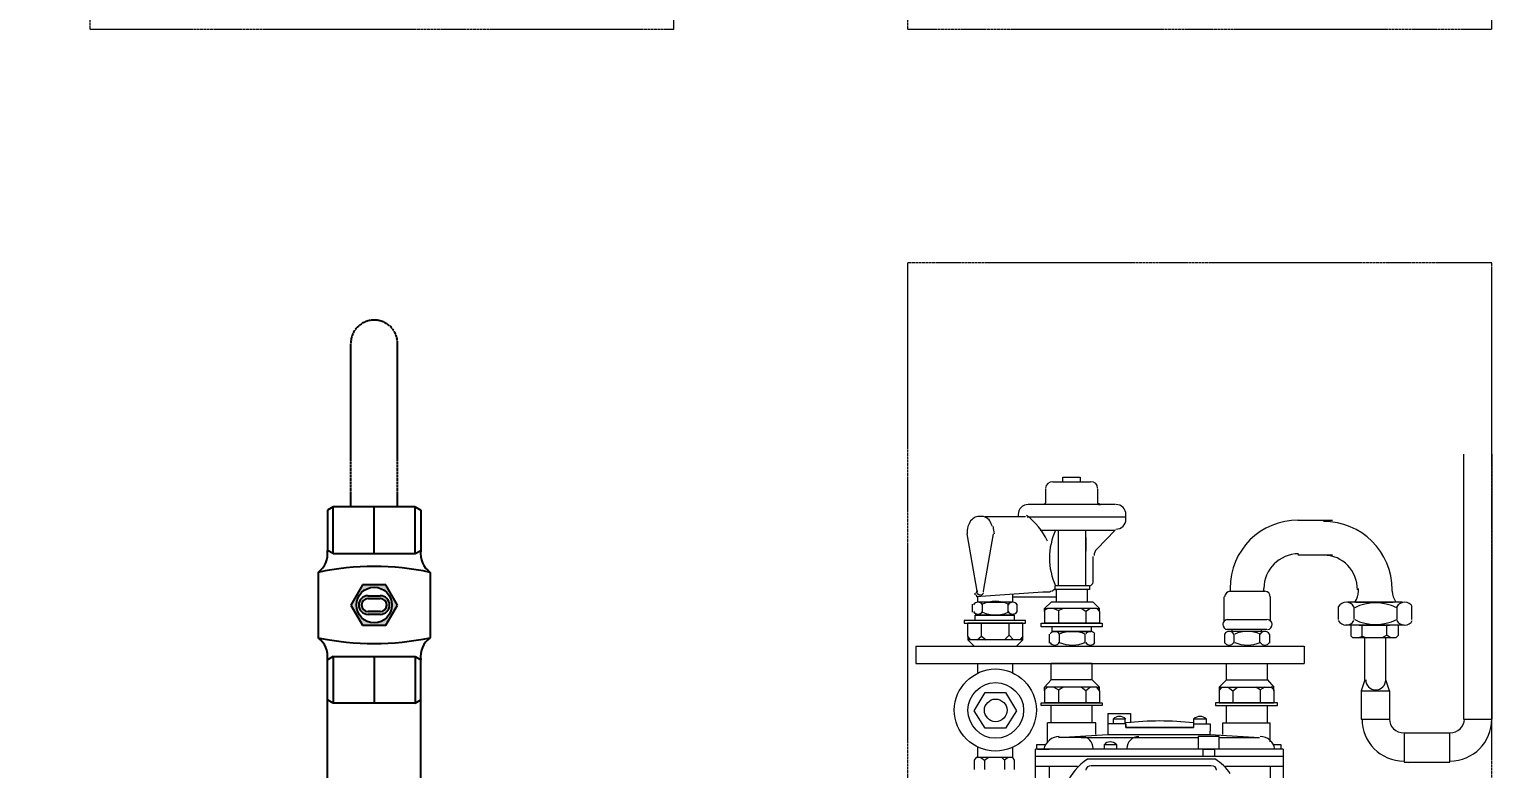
# Model space of a CAD drawing. Header units: millimetres. Extents: x -9013 to 516, y -36629 to 6082.
# Drawn here: x -2146 to -1520, y -8739 to -8423 of the extents above; entities that cross this region are included whole.
import ezdxf

# ---------------------------------------------------------------- set-up
doc = ezdxf.new("R2010")
doc.units = ezdxf.units.MM
doc.header["$LTSCALE"] = 0.05
doc.linetypes.add('CENTER', pattern=[50.8, 31.75, -6.35, 6.35, -6.35])
doc.linetypes.add('CENTER2', pattern=[28.575, 19.05, -3.175, 3.175, -3.175])
doc.layers.get('0').update_dxf_attribs({"lineweight": 18})
doc.layers.get('Defpoints').update_dxf_attribs({"color": 140, "lineweight": 18})
for name, color, linetype in [('1', 7, 'Continuous'), ('HVAL___2CO', 7, 'Continuous'), ('HWAT__3CO', 1, 'Continuous'), ('HWAT___5CS', 3, 'CENTER2')]:
    doc.layers.add(name, color=color, linetype=linetype)
doc.layers.add('G-Anno-Std-Cntr', color=1, linetype='CENTER2', lineweight=18)
doc.styles.add('trebuchet_MS', font='trebuc.ttf')
doc.dimstyles.new('MGP', dxfattribs={"dimtxt": 2.5, "dimasz": 2.5, "dimexe": 1.25, "dimexo": 0.625, "dimtad": 1, "dimdec": 0, "dimtxsty": 'trebuchet_MS', "dimcen": 2.5, "dimclrt": 7, "dimadec": 0, "dimazin": 0, "dimtfac": 1, "dimtdec": 0, "dimtmove": 0, "dimatfit": 3, "dimfxl": 1.148294, "dimfxlon": 1, "dimarcsym": 2})

# ---------------------------------------------------------------- blocks, each defined once
blk = doc.blocks.new('gas meter 1')
at = {"layer": '1', "color": 42, "lineweight": 9}
for points in [[(-6242.32, 3115), (-6242.32, 3001.6)], [(-6230.2, 3115), (-6230.2, 3001.6)], [(-6284.55, 3018.42), (-6286.11, 3013.72), (-6273.99, 3013.72), (-6275.56, 3018.42)], [(-6286.11, 3013.72), (-6286.11, 3001.6)], [(-6273.99, 3013.72), (-6273.99, 3001.6)], [(-6267.74, 2995.74), (-6248.19, 2995.74)], [(-6267.74, 2983.22), (-6248.19, 2983.22)]]:
    blk.add_lwpolyline(points, dxfattribs=at)
at = {"layer": '1', "color": 0, "lineweight": 5}
for points in [[(-6413.73, 3103.26), (-6413.73, 3105.22), (-6406.3, 3105.22), (-6406.3, 3103.26)], [(-6421.16, 3100.14), (-6421.16, 3094.27)], [(-6418.03, 3103.26), (-6402, 3103.26)], [(-6398.87, 3100.14), (-6398.87, 3094.27)], [(-6391.44, 3093.49), (-6428.59, 3093.49)], [(-6421.94, 3093.49), (-6422.33, 3093.49)], [(-6398.48, 3093.49), (-6397.7, 3093.49)], [(-6446.96, 3088.41), (-6429.76, 3088.41)], [(-6432.89, 3089.19), (-6432.89, 3088.41)], [(-6386.75, 3088.02), (-6428.98, 3088.02)], [(-6386.75, 3086.84), (-6386.75, 3089.19)], [(-6313.24, 3086.84), (-6298.38, 3086.84)], [(-6450.48, 3056.34), (-6454.78, 3080.98)], [(-6447.75, 3056.34), (-6443.44, 3080.98)], [(-6423.5, 3082.54), (-6391.44, 3082.54)], [(-6415.68, 3058.69), (-6415.68, 3082.54)], [(-6403.95, 3058.69), (-6403.95, 3082.54)], [(-6399.26, 3074.33), (-6391.44, 3082.54)], [(-6403.95, 3079.41), (-6403.95, 3073.55)], [(-6400.82, 3060.25), (-6400.82, 3071.2)], [(-6313.24, 3071.98), (-6298.38, 3071.98)], [(-6451.26, 3054.78), (-6451.26, 3055.56)], [(-6422.33, 3055.95), (-6450.87, 3054)], [(-6450.87, 3055.95), (-6450.48, 3055.95)], [(-6435.23, 3051.65), (-6435.23, 3055.17)], [(-6419.2, 3055.95), (-6422.33, 3055.95)], [(-6402.39, 3058.69), (-6417.25, 3058.69)], [(-6417.25, 3058.69), (-6417.25, 3057.13), (-6416.46, 3057.13)], [(-6403.17, 3057.13), (-6417.25, 3057.13)], [(-6416.46, 3051.65), (-6416.46, 3057.13)], [(-6402.39, 3058.69), (-6402.39, 3058.69), (-6402.39, 3057.13), (-6403.17, 3057.13)], [(-6403.17, 3051.65), (-6403.17, 3057.13)], [(-6342.17, 3057.52), (-6342.17, 3056.34), (-6327.31, 3056.34)], [(-6327.71, 3056.34), (-6327.71, 3057.52)], [(-6287.29, 3056.34), (-6287.29, 3057.52)], [(-6272.82, 3056.34), (-6272.82, 3057.52)], [(-6452.44, 3047.35), (-6452.44, 3050.87)], [(-6450.09, 3051.65), (-6450.09, 3054)], [(-6435.23, 3051.65), (-6450.09, 3051.65)], [(-6435.62, 3051.65), (-6449.7, 3051.65)], [(-6448.14, 3047.35), (-6448.14, 3050.87)], [(-6446.96, 3051.65), (-6439.14, 3051.65)], [(-6437.19, 3047.35), (-6437.19, 3050.87)], [(-6435.23, 3054), (-6416.46, 3054)], [(-6433.28, 3047.35), (-6433.28, 3050.87)], [(-6421.55, 3048.91), (-6418.81, 3051.65)], [(-6421.55, 3047.74), (-6421.55, 3048.91), (-6420.37, 3048.91), (-6421.55, 3048.13)], [(-6399.26, 3048.91), (-6420.37, 3048.91)], [(-6400.82, 3051.65), (-6418.81, 3051.65)], [(-6417.64, 3048.91), (-6415.68, 3048.13), (-6413.73, 3048.91)], [(-6402, 3048.91), (-6403.95, 3047.74), (-6405.91, 3048.91)], [(-6398.09, 3047.74), (-6399.26, 3048.91), (-6398.09, 3048.91), (-6400.82, 3051.65)], [(-6398.09, 3047.74), (-6398.09, 3048.91)], [(-6344.91, 3054), (-6344.91, 3043.44)], [(-6324.97, 3054), (-6324.97, 3043.44)], [(-6295.89, 3049.7), (-6295.89, 3044.22)], [(-6268.52, 3051.65), (-6291.98, 3051.65)], [(-6289.24, 3049.7), (-6289.24, 3044.22)], [(-6288.46, 3051.65), (-6272.43, 3051.65)], [(-6270.86, 3049.7), (-6270.86, 3044.22)], [(-6264.61, 3049.7), (-6264.61, 3044.22)], [(-6429.76, 3043.83), (-6455.96, 3043.83)], [(-6455.96, 3043.83), (-6455.96, 3042.66)], [(-6455.96, 3042.66), (-6429.76, 3042.66)], [(-6430.93, 3042.66), (-6454.39, 3042.66)], [(-6454.39, 3037.18), (-6454.39, 3042.66)], [(-6451.26, 3046.18), (-6434.45, 3046.18), (-6451.26, 3046.18), (-6434.45, 3046.18)], [(-6451.26, 3043.83), (-6451.26, 3046.18)], [(-6435.62, 3046.18), (-6449.7, 3046.18)], [(-6448.53, 3037.18), (-6448.53, 3042.66)], [(-6447.75, 3046.18), (-6438.36, 3046.18)], [(-6436.8, 3037.58), (-6436.8, 3042.66)], [(-6434.45, 3043.83), (-6434.45, 3046.18)], [(-6430.93, 3037.18), (-6430.93, 3042.66)], [(-6429.76, 3042.66), (-6429.76, 3043.83)], [(-6423.11, 3042.66), (-6396.91, 3042.66)], [(-6423.11, 3041.09), (-6423.11, 3042.66)], [(-6421.55, 3048.13), (-6421.55, 3042.66)], [(-6398.09, 3042.66), (-6421.55, 3042.66)], [(-6415.68, 3048.13), (-6415.68, 3042.66)], [(-6403.95, 3047.74), (-6403.95, 3042.66)], [(-6398.09, 3047.74), (-6398.09, 3042.66)], [(-6396.91, 3042.66), (-6396.91, 3041.09)], [(-6343.74, 3044.22), (-6326.53, 3044.22)], [(-6453.22, 3035.62), (-6454.39, 3037.18)], [(-6454.39, 3037.18), (-6454.39, 3035.62)], [(-6450.48, 3035.62), (-6448.53, 3037.18)], [(-6448.53, 3037.18), (-6446.57, 3035.62)], [(-6436.8, 3037.58), (-6438.75, 3035.62)], [(-6434.84, 3035.62), (-6436.8, 3037.58)], [(-6430.93, 3035.62), (-6430.93, 3037.18), (-6432.1, 3035.62)], [(-6396.91, 3041.09), (-6423.11, 3041.09)], [(-6419.59, 3037.97), (-6419.59, 3034.06)], [(-6418.42, 3041.09), (-6418.42, 3039.14)], [(-6418.42, 3039.14), (-6401.61, 3039.14), (-6418.42, 3039.14), (-6401.61, 3039.14)], [(-6402.78, 3039.14), (-6416.86, 3039.14)], [(-6415.29, 3037.97), (-6415.29, 3034.06)], [(-6414.9, 3039.14), (-6405.52, 3039.14)], [(-6404.34, 3037.97), (-6404.34, 3034.06)], [(-6401.61, 3041.09), (-6401.61, 3039.14)], [(-6400.43, 3037.97), (-6400.43, 3034.06)], [(-6344.52, 3037.97), (-6344.52, 3034.06)], [(-6326.53, 3039.92), (-6343.74, 3039.92)], [(-6327.31, 3039.14), (-6342.56, 3039.14)], [(-6328.88, 3039.92), (-6341.39, 3039.92)], [(-6341.39, 3039.92), (-6341.39, 3039.14)], [(-6340.61, 3037.97), (-6340.61, 3034.06)], [(-6329.66, 3037.97), (-6329.66, 3034.06)], [(-6328.88, 3039.92), (-6328.88, 3039.14)], [(-6325.36, 3037.97), (-6325.36, 3034.06)], [(-6267.74, 3041.88), (-6292.76, 3041.88)], [(-6268.52, 3041.88), (-6291.98, 3041.88)], [(-6270.08, 3041.88), (-6290.41, 3041.88)], [(-6290.41, 3037.18), (-6290.41, 3041.88)], [(-6271.25, 3036.4), (-6289.63, 3036.4), (-6290.41, 3037.18)], [(-6287.29, 3036.4), (-6285.72, 3037.18)], [(-6286.9, 3041.88), (-6273.99, 3041.88)], [(-6285.72, 3037.18), (-6285.72, 3041.88)], [(-6285.72, 3037.18), (-6283.77, 3036.4)], [(-6284.55, 3018.42), (-6284.55, 3036.4)], [(-6275.17, 3037.58), (-6277.12, 3036.4)], [(-6275.56, 3018.42), (-6275.56, 3036.4)], [(-6275.17, 3037.58), (-6275.17, 3041.88)], [(-6273.6, 3036.4), (-6275.17, 3037.58)], [(-6270.08, 3037.58), (-6271.25, 3036.4)], [(-6270.08, 3037.58), (-6270.08, 3041.88)], [(-6476.68, 3032.88), (-6476.68, 3025.45), (-6310.5, 3025.45)], [(-6476.68, 3032.88), (-6310.5, 3032.88)], [(-6453.22, 3035.62), (-6454.39, 3035.62), (-6451.66, 3032.88)], [(-6432.1, 3035.62), (-6453.22, 3035.62)], [(-6433.67, 3032.88), (-6430.93, 3035.62), (-6432.1, 3035.62)], [(-6310.5, 3032.88), (-6310.5, 3025.45)], [(-6450.09, 3021.54), (-6450.09, 3025.45)], [(-6435.23, 3021.54), (-6435.23, 3025.45)], [(-6401.21, 3025.45), (-6418.81, 3025.45)], [(-6418.81, 3018.42), (-6418.81, 3025.45)], [(-6401.21, 3018.42), (-6401.21, 3025.45)], [(-6343.74, 3025.45), (-6326.14, 3025.45)], [(-6343.74, 3018.42), (-6343.74, 3025.45)], [(-6326.14, 3018.42), (-6326.14, 3025.45)], [(-6399.26, 3015.29), (-6420.37, 3015.29), (-6421.55, 3015.29), (-6418.81, 3018.42)], [(-6401.21, 3018.42), (-6418.81, 3018.42)], [(-6399.26, 3015.29), (-6398.09, 3015.29), (-6401.21, 3018.42)], [(-6343.74, 3018.42), (-6346.86, 3015.29), (-6345.69, 3015.29)], [(-6343.74, 3018.42), (-6326.14, 3018.42)], [(-6326.14, 3018.42), (-6323.4, 3015.29), (-6324.58, 3015.29)], [(-6446.96, 2997.69), (-6451.66, 3005.12), (-6446.96, 3012.94), (-6438.36, 3012.94), (-6433.67, 3005.12), (-6438.36, 2997.69), (-6446.96, 2997.69)], [(-6421.55, 3013.72), (-6421.55, 3015.29)], [(-6420.37, 3015.29), (-6421.55, 3014.11)], [(-6421.55, 3014.11), (-6421.55, 3008.64)], [(-6417.64, 3015.29), (-6415.68, 3014.11), (-6413.73, 3015.29)], [(-6415.68, 3014.11), (-6415.68, 3008.64)], [(-6403.95, 3013.72), (-6405.91, 3015.29)], [(-6402, 3015.29), (-6403.95, 3013.72)], [(-6403.95, 3013.72), (-6403.95, 3008.64)], [(-6398.09, 3013.72), (-6399.26, 3015.29)], [(-6398.09, 3013.72), (-6398.09, 3015.29)], [(-6398.09, 3013.72), (-6398.09, 3008.64)], [(-6346.86, 3015.29), (-6346.86, 3013.72), (-6345.69, 3015.29)], [(-6346.86, 3013.72), (-6346.86, 3008.64)], [(-6345.69, 3015.29), (-6324.58, 3015.29)], [(-6342.95, 3015.29), (-6341, 3013.72)], [(-6341, 3013.72), (-6339.04, 3015.29)], [(-6341, 3013.72), (-6341, 3008.64)], [(-6329.27, 3014.11), (-6331.22, 3015.29)], [(-6327.31, 3015.29), (-6329.27, 3014.11)], [(-6329.27, 3014.11), (-6329.27, 3008.64)], [(-6324.58, 3015.29), (-6323.4, 3014.11)], [(-6323.4, 3013.72), (-6323.4, 3015.29)], [(-6323.4, 3014.11), (-6323.4, 3008.64)], [(-6423.11, 3008.64), (-6396.91, 3008.64)], [(-6423.11, 3007.47), (-6423.11, 3008.64)], [(-6396.91, 3007.47), (-6423.11, 3007.47)], [(-6398.09, 3008.64), (-6421.55, 3008.64)], [(-6418.81, 3000.04), (-6418.81, 3007.47)], [(-6401.21, 3000.04), (-6401.21, 3007.47)], [(-6396.91, 3008.64), (-6396.91, 3007.47)], [(-6321.84, 3008.64), (-6348.43, 3008.64)], [(-6348.43, 3008.64), (-6348.43, 3007.47)], [(-6348.43, 3007.47), (-6321.84, 3007.47)], [(-6346.86, 3008.64), (-6323.4, 3008.64)], [(-6343.74, 3000.04), (-6343.74, 3007.47)], [(-6326.14, 3000.04), (-6326.14, 3007.47)], [(-6321.84, 3007.47), (-6321.84, 3008.64)], [(-6420.37, 2991.83), (-6420.37, 3000.04)], [(-6399.65, 3000.04), (-6420.37, 3000.04)], [(-6399.65, 2994.96), (-6399.65, 3000.04)], [(-6394.57, 3003.95), (-6384.79, 3003.95), (-6384.79, 3000.04)], [(-6394.57, 3003.95), (-6394.57, 2996.52)], [(-6357.81, 2999.65), (-6357.81, 2998.08), (-6386.75, 2998.08), (-6386.75, 2999.65), (-6394.57, 2999.65)], [(-6392.22, 3001.6), (-6392.22, 2999.65)], [(-6387.14, 3001.6), (-6389.88, 3001.6), (-6392.22, 3001.6)], [(-6387.14, 2999.65), (-6387.14, 3001.6)], [(-6386.75, 2999.65), (-6386.75, 2998.08)], [(-6357.81, 3001.6), (-6357.81, 2999.65)], [(-6352.34, 3001.6), (-6355.08, 3001.6), (-6357.81, 3001.6)], [(-6357.81, 2999.65), (-6350.77, 2999.65), (-6350.77, 2996.52)], [(-6352.34, 2999.65), (-6352.34, 3001.6)], [(-6345.3, 2994.96), (-6345.3, 3000.04), (-6324.97, 3000.04)], [(-6324.97, 2991.83), (-6324.97, 3000.04)], [(-6286.11, 3001.6), (-6273.99, 3001.6)], [(-6242.32, 3001.6), (-6230.2, 3001.6)], [(-6415.68, 2993.78), (-6394.57, 2994.96), (-6350.77, 2994.96), (-6329.66, 2993.78)], [(-6405.91, 2993.78), (-6415.68, 2993.78)], [(-6405.91, 2993.78), (-6355.86, 2993.78)], [(-6394.57, 2996.52), (-6394.57, 2994.96)], [(-6386.75, 2998.08), (-6357.81, 2998.08)], [(-6381.27, 2993.78), (-6363.68, 2993.78)], [(-6346.86, 2988.7), (-6346.86, 2994.17), (-6355.86, 2994.17), (-6355.86, 2988.7)], [(-6350.77, 2994.96), (-6350.77, 2996.52)], [(-6346.86, 2993.78), (-6339.04, 2993.78), (-6329.66, 2993.78)], [(-6267.74, 2995.74), (-6267.74, 2983.22)], [(-6248.19, 2983.22), (-6248.19, 2995.74)], [(-6450.09, 2985.18), (-6450.09, 2989.48)], [(-6435.23, 2985.18), (-6435.23, 2989.48)], [(-6319.49, 2988.7), (-6425.46, 2988.7)], [(-6425.46, 2975.8), (-6425.46, 2988.7)], [(-6421.94, 2990.65), (-6425.07, 2990.65)], [(-6425.07, 2990.65), (-6425.07, 2988.7)], [(-6424.68, 2988.7), (-6419.59, 2988.7)], [(-6421.16, 2990.65), (-6421.94, 2990.65)], [(-6396.13, 2990.65), (-6396.13, 2988.7)], [(-6390.66, 2990.65), (-6393.79, 2990.65), (-6396.13, 2990.65)], [(-6390.66, 2988.7), (-6390.66, 2990.65)], [(-6353.9, 2988.7), (-6353.9, 2985.57)], [(-6353.9, 2988.7), (-6348.82, 2988.7)], [(-6348.82, 2988.7), (-6348.82, 2985.57)], [(-6322.62, 2990.65), (-6323.4, 2990.65)], [(-6320.28, 2990.65), (-6322.62, 2990.65)], [(-6320.28, 2988.7), (-6320.28, 2990.65)], [(-6319.49, 2988.7), (-6319.49, 2975.8)], [(-6450.87, 2985.18), (-6451.66, 2984.01)], [(-6451.66, 2984.01), (-6451.66, 2980.1)], [(-6435.23, 2985.18), (-6450.87, 2985.18)], [(-6448.92, 2985.18), (-6447.35, 2984.01), (-6445.79, 2985.18)], [(-6447.35, 2984.01), (-6447.35, 2980.1)], [(-6437.19, 2985.18), (-6438.75, 2984.01), (-6439.92, 2985.18)], [(-6438.75, 2984.01), (-6438.75, 2980.1)], [(-6434.45, 2980.1), (-6434.45, 2984.01), (-6435.23, 2985.18)], [(-6319.49, 2985.57), (-6425.46, 2985.57)], [(-6407.47, 2981.27), (-6425.46, 2981.27)], [(-6419.59, 2981.27), (-6419.59, 2944.51)], [(-6348.43, 2984.4), (-6403.56, 2984.4)], [(-6350.38, 2981.66), (-6401.61, 2981.66)], [(-6319.49, 2981.27), (-6344.52, 2981.27)], [(-6324.97, 2981.27), (-6324.97, 2944.51)], [(-6266.17, 2982.83), (-6265.78, 2983.22)]]:
    blk.add_lwpolyline(points, dxfattribs=at)
for points in [[(-6418.03, 3103.26), (-6419.59, 3103.26), (-6421.16, 3102.09), (-6421.16, 3100.53)], [(-6398.87, 3100.53), (-6398.87, 3102.09), (-6400.04, 3103.26), (-6402, 3103.26)], [(-6428.59, 3093.49), (-6430.93, 3093.49), (-6432.89, 3091.53), (-6432.89, 3089.19)], [(-6421.55, 3093.88), (-6421.16, 3093.88), (-6421.16, 3093.88), (-6421.16, 3094.27)], [(-6398.87, 3094.27), (-6398.87, 3093.88), (-6398.48, 3093.88), (-6398.09, 3093.88)], [(-6386.75, 3089.19), (-6386.75, 3091.53), (-6388.7, 3093.49), (-6391.05, 3093.49)], [(-6453.22, 3086.45), (-6453.61, 3085.67), (-6454, 3084.89), (-6454.39, 3084.11)], [(-6451.26, 3088.02), (-6452.05, 3087.62), (-6452.44, 3087.23), (-6453.22, 3086.45)], [(-6448.92, 3088.41), (-6449.7, 3088.41), (-6450.48, 3088.41), (-6451.26, 3088.02)], [(-6446.96, 3088.02), (-6447.35, 3088.41), (-6448.14, 3088.41), (-6448.92, 3088.41)], [(-6445.01, 3086.45), (-6445.4, 3087.23), (-6446.18, 3087.62), (-6446.96, 3088.02)], [(-6443.84, 3084.11), (-6444.23, 3084.89), (-6444.62, 3085.67), (-6445.01, 3086.45)], [(-6420.37, 3077.85), (-6422.33, 3082.15), (-6425.46, 3086.06), (-6429.37, 3088.8)], [(-6391.05, 3082.93), (-6388.7, 3082.93), (-6386.75, 3084.89), (-6386.75, 3087.23)], [(-6312.85, 3086.84), (-6329.27, 3086.84), (-6342.17, 3073.94), (-6342.17, 3057.52)], [(-6272.82, 3056.93), (-6272.82, 3073.35), (-6286.11, 3086.26), (-6302.14, 3086.26)], [(-6454.39, 3084.11), (-6454.78, 3082.93), (-6454.78, 3082.15), (-6454.78, 3080.98)], [(-6443.05, 3080.98), (-6443.05, 3082.15), (-6443.44, 3082.93), (-6443.44, 3084.11)], [(-6416.86, 3082.54), (-6420.37, 3075.11), (-6420.37, 3066.12), (-6416.86, 3058.69)], [(-6399.26, 3074.33), (-6400.04, 3073.55), (-6400.43, 3072.77), (-6400.43, 3071.59)], [(-6312.85, 3072.38), (-6321.06, 3072.38), (-6327.71, 3065.73), (-6327.71, 3057.52)], [(-6287.68, 3056.93), (-6287.68, 3065.14), (-6293.93, 3071.79), (-6302.14, 3071.79)], [(-6450.48, 3056.73), (-6450.48, 3056.34), (-6450.48, 3055.95), (-6450.48, 3055.95)], [(-6450.48, 3055.56), (-6450.48, 3055.56), (-6450.09, 3055.17), (-6450.09, 3055.17)], [(-6450.09, 3055.17), (-6449.7, 3055.17), (-6449.7, 3054.78), (-6449.7, 3054.78)], [(-6449.7, 3054.78), (-6449.31, 3054.78), (-6449.31, 3054.78), (-6448.92, 3054.78)], [(-6448.92, 3054.78), (-6448.92, 3054.78), (-6448.53, 3054.78), (-6448.53, 3054.78)], [(-6448.53, 3054.78), (-6448.53, 3054.78), (-6448.14, 3055.17), (-6448.14, 3055.17)], [(-6448.14, 3055.17), (-6447.75, 3055.17), (-6447.75, 3055.56), (-6447.75, 3055.56)], [(-6447.75, 3055.95), (-6447.75, 3055.95), (-6447.75, 3056.34), (-6447.75, 3056.73)], [(-6419.2, 3056.34), (-6418.81, 3056.34), (-6418.81, 3056.34), (-6418.81, 3056.34)], [(-6418.42, 3056.34), (-6418.03, 3056.73), (-6417.64, 3057.13), (-6416.86, 3057.52)], [(-6402.39, 3058.69), (-6401.61, 3058.69), (-6400.82, 3059.47), (-6400.82, 3060.25)], [(-6342.17, 3056.34), (-6343.35, 3056.34), (-6344.52, 3055.17), (-6344.52, 3054)], [(-6324.97, 3054), (-6324.97, 3055.17), (-6325.75, 3056.34), (-6327.31, 3056.34)], [(-6288.85, 3051.65), (-6287.68, 3053.22), (-6287.29, 3054.78), (-6287.29, 3056.34)], [(-6272.82, 3056.34), (-6272.82, 3054.78), (-6272.04, 3053.22), (-6271.25, 3051.65)], [(-6437.19, 3050.87), (-6440.32, 3052.43), (-6444.62, 3052.43), (-6448.14, 3050.87)], [(-6270.86, 3049.31), (-6276.73, 3052.04), (-6283.38, 3052.04), (-6288.85, 3049.31)], [(-6448.14, 3047.35), (-6444.62, 3045.79), (-6440.32, 3045.79), (-6437.19, 3047.35)], [(-6288.85, 3044.22), (-6283.38, 3041.49), (-6276.73, 3041.49), (-6270.86, 3044.22)], [(-6404.34, 3037.97), (-6407.47, 3039.53), (-6411.77, 3039.53), (-6415.29, 3037.97)], [(-6329.27, 3037.97), (-6332.79, 3039.53), (-6336.7, 3039.53), (-6340.22, 3037.97)], [(-6415.29, 3034.45), (-6411.77, 3032.88), (-6407.47, 3032.88), (-6404.34, 3034.45)], [(-6340.22, 3034.45), (-6336.7, 3032.88), (-6332.79, 3032.88), (-6329.27, 3034.45)], [(-6389.48, 3002.78), (-6390.66, 3002.78), (-6391.44, 3002.38), (-6392.22, 3001.6)], [(-6386.75, 3001.6), (-6387.53, 3002.38), (-6388.7, 3002.78), (-6389.48, 3002.78)], [(-6372.28, 3000.82), (-6376.97, 3000.82), (-6382.06, 3000.43), (-6386.75, 3000.04)], [(-6357.81, 3000.04), (-6362.5, 3000.43), (-6367.59, 3000.82), (-6372.28, 3000.82)], [(-6355.08, 3002.78), (-6355.86, 3002.78), (-6357.03, 3002.38), (-6357.81, 3001.6)], [(-6352.34, 3001.6), (-6353.12, 3002.38), (-6353.9, 3002.78), (-6355.08, 3002.78)], [(-6415.29, 2994.17), (-6418.42, 2994.17), (-6421.16, 2991.83), (-6421.94, 2988.7)], [(-6400.82, 2989.09), (-6400.82, 2991.83), (-6402.78, 2994.17), (-6405.91, 2994.17)], [(-6381.27, 2994.17), (-6384.01, 2994.17), (-6386.36, 2991.83), (-6386.36, 2989.09)], [(-6323.01, 2988.7), (-6323.4, 2991.83), (-6326.14, 2994.17), (-6329.27, 2994.17)], [(-6393.39, 2991.83), (-6394.57, 2991.83), (-6395.35, 2991.44), (-6396.13, 2990.65)], [(-6390.66, 2990.65), (-6391.44, 2991.44), (-6392.61, 2991.83), (-6393.39, 2991.83)], [(-6403.17, 2984.4), (-6411.38, 2979.31), (-6415.29, 2969.54), (-6412.55, 2960.55)], [(-6401.61, 2981.66), (-6402.78, 2981.66), (-6403.95, 2980.88), (-6403.95, 2979.71)], [(-6348.04, 2979.71), (-6348.04, 2980.88), (-6348.82, 2981.66), (-6350.38, 2981.66)], [(-6342.17, 2978.14), (-6343.74, 2980.88), (-6346.08, 2982.83), (-6348.43, 2984.4)]]:
    blk.add_open_spline(points, degree=3, dxfattribs=at)
for points, knots in [([(-6450.48, 3055.95), (-6450.48, 3055.95), (-6450.87, 3055.95), (-6450.87, 3055.95), (-6450.87, 3055.56), (-6450.87, 3055.56), (-6450.87, 3055.56)], [0, 0, 0, 0, 1, 1, 1, 2, 2, 2, 2]), ([(-6450.87, 3054.78), (-6450.87, 3054.78), (-6450.87, 3054.39), (-6450.87, 3054.39), (-6450.87, 3054.39), (-6450.48, 3054.39), (-6450.48, 3054.39)], [0, 0, 0, 0, 1, 1, 1, 2, 2, 2, 2]), ([(-6448.14, 3050.48), (-6448.53, 3051.26), (-6449.31, 3051.65), (-6450.09, 3051.65), (-6450.87, 3051.65), (-6451.66, 3051.26), (-6452.05, 3050.48)], [0, 0, 0, 0, 1, 1, 1, 2, 2, 2, 2]), ([(-6433.28, 3050.48), (-6433.67, 3051.26), (-6434.45, 3051.65), (-6435.23, 3051.65), (-6436.01, 3051.65), (-6436.8, 3051.26), (-6437.19, 3050.48)], [0, 0, 0, 0, 1, 1, 1, 2, 2, 2, 2]), ([(-6289.24, 3049.7), (-6289.63, 3050.87), (-6291.2, 3051.65), (-6292.37, 3051.65), (-6293.93, 3051.65), (-6295.11, 3050.87), (-6295.89, 3049.7)], [0, 0, 0, 0, 1, 1, 1, 2, 2, 2, 2]), ([(-6264.22, 3049.7), (-6264.61, 3050.87), (-6266.17, 3051.65), (-6267.34, 3051.65), (-6268.91, 3051.65), (-6270.08, 3050.87), (-6270.86, 3049.7)], [0, 0, 0, 0, 1, 1, 1, 2, 2, 2, 2]), ([(-6452.05, 3047.74), (-6451.66, 3046.96), (-6450.87, 3046.57), (-6450.09, 3046.57), (-6449.31, 3046.57), (-6448.53, 3046.96), (-6448.14, 3047.74)], [0, 0, 0, 0, 1, 1, 1, 2, 2, 2, 2]), ([(-6437.19, 3047.74), (-6436.8, 3046.96), (-6436.01, 3046.57), (-6435.23, 3046.57), (-6434.45, 3046.57), (-6433.67, 3046.96), (-6433.28, 3047.74)], [0, 0, 0, 0, 1, 1, 1, 2, 2, 2, 2]), ([(-6343.35, 3044.22), (-6344.52, 3044.22), (-6345.3, 3043.05), (-6345.3, 3042.27), (-6345.3, 3041.09), (-6344.52, 3039.92), (-6343.35, 3039.92)], [0, 0, 0, 0, 1, 1, 1, 2, 2, 2, 2]), ([(-6326.14, 3039.92), (-6324.97, 3039.92), (-6324.19, 3041.09), (-6324.19, 3042.27), (-6324.19, 3043.05), (-6324.97, 3044.22), (-6326.14, 3044.22)], [0, 0, 0, 0, 1, 1, 1, 2, 2, 2, 2]), ([(-6295.89, 3043.83), (-6295.11, 3042.66), (-6293.93, 3041.88), (-6292.37, 3041.88), (-6291.2, 3041.88), (-6289.63, 3042.66), (-6289.24, 3043.83)], [0, 0, 0, 0, 1, 1, 1, 2, 2, 2, 2]), ([(-6270.86, 3043.83), (-6270.08, 3042.66), (-6268.91, 3041.88), (-6267.34, 3041.88), (-6266.17, 3041.88), (-6264.61, 3042.66), (-6264.22, 3043.83)], [0, 0, 0, 0, 1, 1, 1, 2, 2, 2, 2]), ([(-6415.29, 3037.97), (-6415.68, 3038.75), (-6416.46, 3039.14), (-6417.25, 3039.14), (-6418.03, 3039.14), (-6418.81, 3038.75), (-6419.2, 3037.97)], [0, 0, 0, 0, 1, 1, 1, 2, 2, 2, 2]), ([(-6400.04, 3037.97), (-6400.43, 3038.75), (-6401.21, 3039.14), (-6402, 3039.14), (-6402.78, 3039.14), (-6403.56, 3038.75), (-6403.95, 3037.97)], [0, 0, 0, 0, 1, 1, 1, 2, 2, 2, 2]), ([(-6340.61, 3037.97), (-6341, 3038.75), (-6341.78, 3039.14), (-6342.56, 3039.14), (-6343.35, 3039.14), (-6344.13, 3038.75), (-6344.52, 3037.97)], [0, 0, 0, 0, 1, 1, 1, 2, 2, 2, 2]), ([(-6325.36, 3037.97), (-6325.75, 3038.75), (-6326.53, 3039.14), (-6327.31, 3039.14), (-6328.1, 3039.14), (-6328.88, 3038.75), (-6329.27, 3037.97)], [0, 0, 0, 0, 1, 1, 1, 2, 2, 2, 2]), ([(-6419.2, 3034.45), (-6418.81, 3033.67), (-6418.03, 3033.27), (-6417.25, 3033.27), (-6416.46, 3033.27), (-6415.68, 3033.67), (-6415.29, 3034.45)], [0, 0, 0, 0, 1, 1, 1, 2, 2, 2, 2]), ([(-6403.95, 3034.45), (-6403.56, 3033.67), (-6402.78, 3033.27), (-6402, 3033.27), (-6401.21, 3033.27), (-6400.43, 3033.67), (-6400.04, 3034.45)], [0, 0, 0, 0, 1, 1, 1, 2, 2, 2, 2]), ([(-6344.52, 3034.45), (-6344.13, 3033.67), (-6343.35, 3033.27), (-6342.56, 3033.27), (-6341.78, 3033.27), (-6341, 3033.67), (-6340.61, 3034.45)], [0, 0, 0, 0, 1, 1, 1, 2, 2, 2, 2]), ([(-6329.27, 3034.45), (-6328.88, 3033.67), (-6328.1, 3033.27), (-6327.31, 3033.27), (-6326.53, 3033.27), (-6325.75, 3033.67), (-6325.36, 3034.45)], [0, 0, 0, 0, 1, 1, 1, 2, 2, 2, 2]), ([(-6442.66, 3023.11), (-6452.05, 3023.11), (-6460.26, 3014.9), (-6460.26, 3005.51), (-6460.26, 2995.74), (-6452.05, 2987.92), (-6442.66, 2987.92), (-6432.89, 2987.92), (-6425.07, 2995.74), (-6425.07, 3005.51), (-6425.07, 3014.9), (-6432.89, 3023.11), (-6442.66, 3023.11)], [0, 0, 0, 0, 1, 1, 1, 2, 2, 2, 3, 3, 3, 4, 4, 4, 4]), ([(-6442.66, 3017.24), (-6448.92, 3017.24), (-6454.39, 3011.77), (-6454.39, 3005.51), (-6454.39, 2998.87), (-6448.92, 2993.39), (-6442.66, 2993.39), (-6436.01, 2993.39), (-6430.54, 2998.87), (-6430.54, 3005.51), (-6430.54, 3011.77), (-6436.01, 3017.24), (-6442.66, 3017.24)], [0, 0, 0, 0, 1, 1, 1, 2, 2, 2, 3, 3, 3, 4, 4, 4, 4]), ([(-6284.16, 3018.42), (-6284.16, 3016.07), (-6282.2, 3014.11), (-6279.86, 3014.11), (-6277.51, 3014.11), (-6275.56, 3016.07), (-6275.56, 3018.42)], [0, 0, 0, 0, 1, 1, 1, 2, 2, 2, 2]), ([(-6442.66, 3010.2), (-6445.01, 3010.2), (-6447.35, 3007.86), (-6447.35, 3005.51), (-6447.35, 3002.78), (-6445.01, 3000.43), (-6442.66, 3000.43), (-6439.92, 3000.43), (-6437.58, 3002.78), (-6437.58, 3005.51), (-6437.58, 3007.86), (-6439.92, 3010.2), (-6442.66, 3010.2)], [0, 0, 0, 0, 1, 1, 1, 2, 2, 2, 3, 3, 3, 4, 4, 4, 4])]:
    blk.add_open_spline(points, degree=3, knots=knots, dxfattribs=at)
at = {"layer": '1', "color": 42, "lineweight": 9}
for points in [[(-6285.72, 3001.6), (-6285.72, 2991.83), (-6277.9, 2983.62), (-6267.74, 2983.62)], [(-6273.99, 3001.6), (-6273.99, 2998.47), (-6271.25, 2995.74), (-6267.74, 2995.74)], [(-6248.19, 2995.74), (-6244.67, 2995.74), (-6241.93, 2998.47), (-6241.93, 3001.6)], [(-6248.19, 2983.62), (-6238.02, 2983.62), (-6230.2, 2991.83), (-6230.2, 3001.6)]]:
    blk.add_open_spline(points, degree=3, dxfattribs=at)
at = {"layer": 'G-Anno-Std-Cntr'}
blk.add_lwpolyline([(-6480.2, 2746.98), (-6230.2, 2746.98), (-6230.2, 3196.98), (-6480.2, 3196.98)], close=True, dxfattribs=at)
blk = doc.blocks.new('*D355')
at = {"color": 0, "lineweight": -2, "transparency": 16777216}
for p, q in [((-2362.68, -8522.81), (-2490.51, -8522.81)), ((-2477.51, -8947.81), (-2477.51, -8547.81)), ((-2362.68, -8972.81), (-2490.51, -8972.81))]:
    blk.add_line(p, q, dxfattribs=at)
at = {"color": 0, "transparency": 16777216}
for points in [[(-2481.68, -8547.81), (-2473.34, -8547.81), (-2477.51, -8522.81)], [(-2481.68, -8947.81), (-2473.34, -8947.81), (-2477.51, -8972.81)]]:
    blk.add_solid(points, dxfattribs=at)
at = {"layer": 'Defpoints', "color": 0, "transparency": 16777216}
for p in [(-2477.51, -8522.81), (-1770.19, -8522.81), (-2020.19, -8972.81)]:
    blk.add_point(p, dxfattribs=at)
at = {"color": 7, "transparency": 16777216, "insert": (-2496.23, -8747.81), "char_height": 25, "attachment_point": 5, "rotation": 90, "style": 'trebuchet_MS'}
blk.add_mtext('450', dxfattribs=at)
blk = doc.blocks.new('*D356')
at = {"color": 0, "lineweight": -2, "transparency": 16777216}
for p, q in [((-2362.68, -8422.81), (-2490.51, -8422.81)), ((-2477.51, -8497.81), (-2477.51, -8447.81)), ((-2362.68, -8522.81), (-2490.51, -8522.81))]:
    blk.add_line(p, q, dxfattribs=at)
at = {"color": 0, "transparency": 16777216}
for points in [[(-2481.68, -8447.81), (-2473.34, -8447.81), (-2477.51, -8422.81)], [(-2481.68, -8497.81), (-2473.34, -8497.81), (-2477.51, -8522.81)]]:
    blk.add_solid(points, dxfattribs=at)
at = {"layer": 'Defpoints', "color": 0, "transparency": 16777216}
for p in [(-2477.51, -8422.81), (-1770.19, -8422.81), (-2020.19, -8522.81)]:
    blk.add_point(p, dxfattribs=at)
at = {"color": 7, "transparency": 16777216, "insert": (-2496.23, -8472.81), "char_height": 25, "attachment_point": 5, "rotation": 90, "style": 'trebuchet_MS'}
blk.add_mtext('100', dxfattribs=at)
blk = doc.blocks.new('*D357')
at = {"color": 0, "lineweight": -2, "transparency": 16777216}
for p, q in [((-2362.68, -7972.81), (-2490.51, -7972.81)), ((-2477.51, -8397.81), (-2477.51, -7997.81)), ((-2362.68, -8422.81), (-2490.51, -8422.81))]:
    blk.add_line(p, q, dxfattribs=at)
at = {"color": 0, "transparency": 16777216}
for points in [[(-2481.68, -7997.81), (-2473.34, -7997.81), (-2477.51, -7972.81)], [(-2481.68, -8397.81), (-2473.34, -8397.81), (-2477.51, -8422.81)]]:
    blk.add_solid(points, dxfattribs=at)
at = {"layer": 'Defpoints', "color": 0, "transparency": 16777216}
for p in [(-2477.51, -7972.81), (-1770.19, -7972.81), (-2020.19, -8422.81)]:
    blk.add_point(p, dxfattribs=at)
at = {"color": 7, "transparency": 16777216, "insert": (-2496.23, -8197.81), "char_height": 25, "attachment_point": 5, "rotation": 90, "style": 'trebuchet_MS'}
blk.add_mtext('450', dxfattribs=at)
blk = doc.blocks.new('water meter v')
at = {"layer": 'HVAL___2CO'}
h = blk.add_hatch(color=256, dxfattribs=at)
h.paths.add_polyline_path([(-5839.09, 3714.36), (-5829.09, 3714.36), (-5824.09, 3705.7), (-5829.09, 3697.04), (-5839.09, 3697.04), (-5844.09, 3705.7)])
h.paths.add_polyline_path([(-5834.09, 3698.1, 1), (-5834.09, 3713.3, 1)], flags=16)
h.paths.add_polyline_path([(-5836.69, 3701.7), (-5831.49, 3701.7, 1), (-5831.49, 3709.7), (-5836.69, 3709.7, 1)], flags=0)
h.paths.add_polyline_path([(-5836.69, 3702.9), (-5831.49, 3702.9, 1), (-5831.49, 3708.5), (-5836.69, 3708.5, 1)], flags=0)
h = blk.add_hatch(color=256, dxfattribs=at)
h.paths.add_polyline_path([(-5836.69, 3701.7, -1), (-5836.69, 3709.7), (-5831.49, 3709.7, -1), (-5831.49, 3701.7)])
h.paths.add_polyline_path([(-5831.49, 3702.9, 1), (-5831.49, 3708.5), (-5836.69, 3708.5, 1), (-5836.69, 3702.9)], flags=16)
for p, q in [((-5851.69, 3747.7), (-5854.09, 3746.31)), ((-5854.09, 3746.31), (-5854.09, 3729.08)), ((-5816.49, 3747.7), (-5851.69, 3747.7)), ((-5851.69, 3727.7), (-5851.69, 3747.7)), ((-5834.09, 3727.7), (-5834.09, 3747.7)), ((-5816.49, 3747.7), (-5814.09, 3746.31)), ((-5816.49, 3727.7), (-5816.49, 3747.7)), ((-5814.09, 3746.31), (-5814.09, 3729.08)), ((-5851.69, 3727.7), (-5854.09, 3729.08)), ((-5851.69, 3727.7), (-5816.49, 3727.7)), ((-5816.49, 3727.7), (-5814.09, 3729.08)), ((-5858.09, 3719.7), (-5858.09, 3691.7)), ((-5810.09, 3719.7), (-5810.09, 3691.7)), ((-5839.09, 3714.36), (-5844.09, 3705.7)), ((-5829.09, 3714.36), (-5839.09, 3714.36)), ((-5824.09, 3705.7), (-5829.09, 3714.36)), ((-5844.09, 3705.7), (-5839.09, 3697.04)), ((-5836.69, 3709.7), (-5831.49, 3709.7)), ((-5836.69, 3708.5), (-5831.49, 3708.5)), ((-5829.09, 3697.04), (-5824.09, 3705.7)), ((-5831.49, 3702.9), (-5836.69, 3702.9)), ((-5831.49, 3701.7), (-5836.69, 3701.7)), ((-5839.09, 3697.04), (-5829.09, 3697.04)), ((-5851.69, 3683.7), (-5854.09, 3682.31)), ((-5854.09, 3665.08), (-5854.09, 3682.31)), ((-5851.69, 3683.7), (-5851.69, 3663.7)), ((-5851.69, 3683.7), (-5816.49, 3683.7)), ((-5834.09, 3683.7), (-5834.09, 3663.7)), ((-5816.49, 3683.7), (-5816.49, 3663.7)), ((-5816.49, 3683.7), (-5814.09, 3682.31)), ((-5814.09, 3665.08), (-5814.09, 3682.31)), ((-5851.69, 3663.7), (-5854.09, 3665.08)), ((-5816.49, 3663.7), (-5851.69, 3663.7)), ((-5816.49, 3663.7), (-5814.09, 3665.08))]:
    blk.add_line(p, q, dxfattribs=at)
blk.add_circle((-5834.09, 3705.7), 7.6, dxfattribs=at)
for centre, radius, start, end in [((-5863.79, 3727.67), 9.8, 305.55909, 8.27516), ((-5804.39, 3727.67), 9.8, 171.72484, 234.44091), ((-5834.09, 3606.49), 115.72, 78.03035, 101.96965), ((-5836.69, 3705.7), 4, 90, 270), ((-5836.69, 3705.7), 4, 90, 270), ((-5836.69, 3705.7), 2.8, 90, 270), ((-5831.49, 3705.7), 4, 270, 90), ((-5831.49, 3705.7), 2.8, 270, 90), ((-5863.79, 3683.72), 9.8, 351.72484, 54.44091), ((-5834.09, 3804.9), 115.72, 258.03035, 281.96965), ((-5804.39, 3683.72), 9.8, 125.55909, 188.27516)]:
    blk.add_arc(centre, radius, start, end, dxfattribs=at)
at = {"layer": 'HWAT__3CO'}
for p, q in [((-5854.09, 3620.54), (-5854.09, 3665.08)), ((-5814.09, 3620.54), (-5814.09, 3665.08))]:
    blk.add_line(p, q, dxfattribs=at)
at = {"layer": 'HWAT___5CS'}
for p, q in [((-5844.09, 3747.7), (-5844.09, 3817.7)), ((-5824.09, 3747.7), (-5824.09, 3817.7))]:
    blk.add_line(p, q, dxfattribs=at)
blk.add_arc((-5834.09, 3817.7), 10, 0, 180, dxfattribs=at)

msp = doc.modelspace()

# ---------------------------------------------------------------- block references
at = {"layer": 'G-Anno-Std-Cntr', "color": 7, "linetype": 'CENTER'}
for p in [(4360.01, -11169.78), (4710.01, -11169.78), (4710.01, -11719.78)]:
    msp.add_blockref('gas meter 1', p, dxfattribs=at)
at = {"layer": 'G-Anno-Std-Cntr', "linetype": 'CENTER'}
msp.add_blockref('water meter v', (3835.58, -12375.03), dxfattribs=at)

# ---------------------------------------------------------------- dimensions: what is measured, and where the dimension line sits
for base, p1, p2, picture, middle in [((-2477.51, -7972.81), (-2020.19, -8422.81), (-1770.19, -7972.81), '*D357', (-2496.23, -8197.81)), ((-2477.51, -8422.81), (-2020.19, -8522.81), (-1770.19, -8422.81), '*D356', (-2496.23, -8472.81)), ((-2477.51, -8522.81), (-2020.19, -8972.81), (-1770.19, -8522.81), '*D355', (-2496.23, -8747.81))]:
    dim = msp.add_linear_dim(base=base, p1=p1, p2=p2, angle=90, dimstyle='MGP', override={"dimscale": 100, "dimtxt": 0.25, "dimasz": 0.25, "dimexe": 0.13, "dimexo": 0.06, "dimgap": 0.06, "dimarcsym": 1})
    dim.commit()
    dim.dimension.update_dxf_attribs({"geometry": picture, "text_midpoint": middle})

doc.saveas('drawing.dxf')
